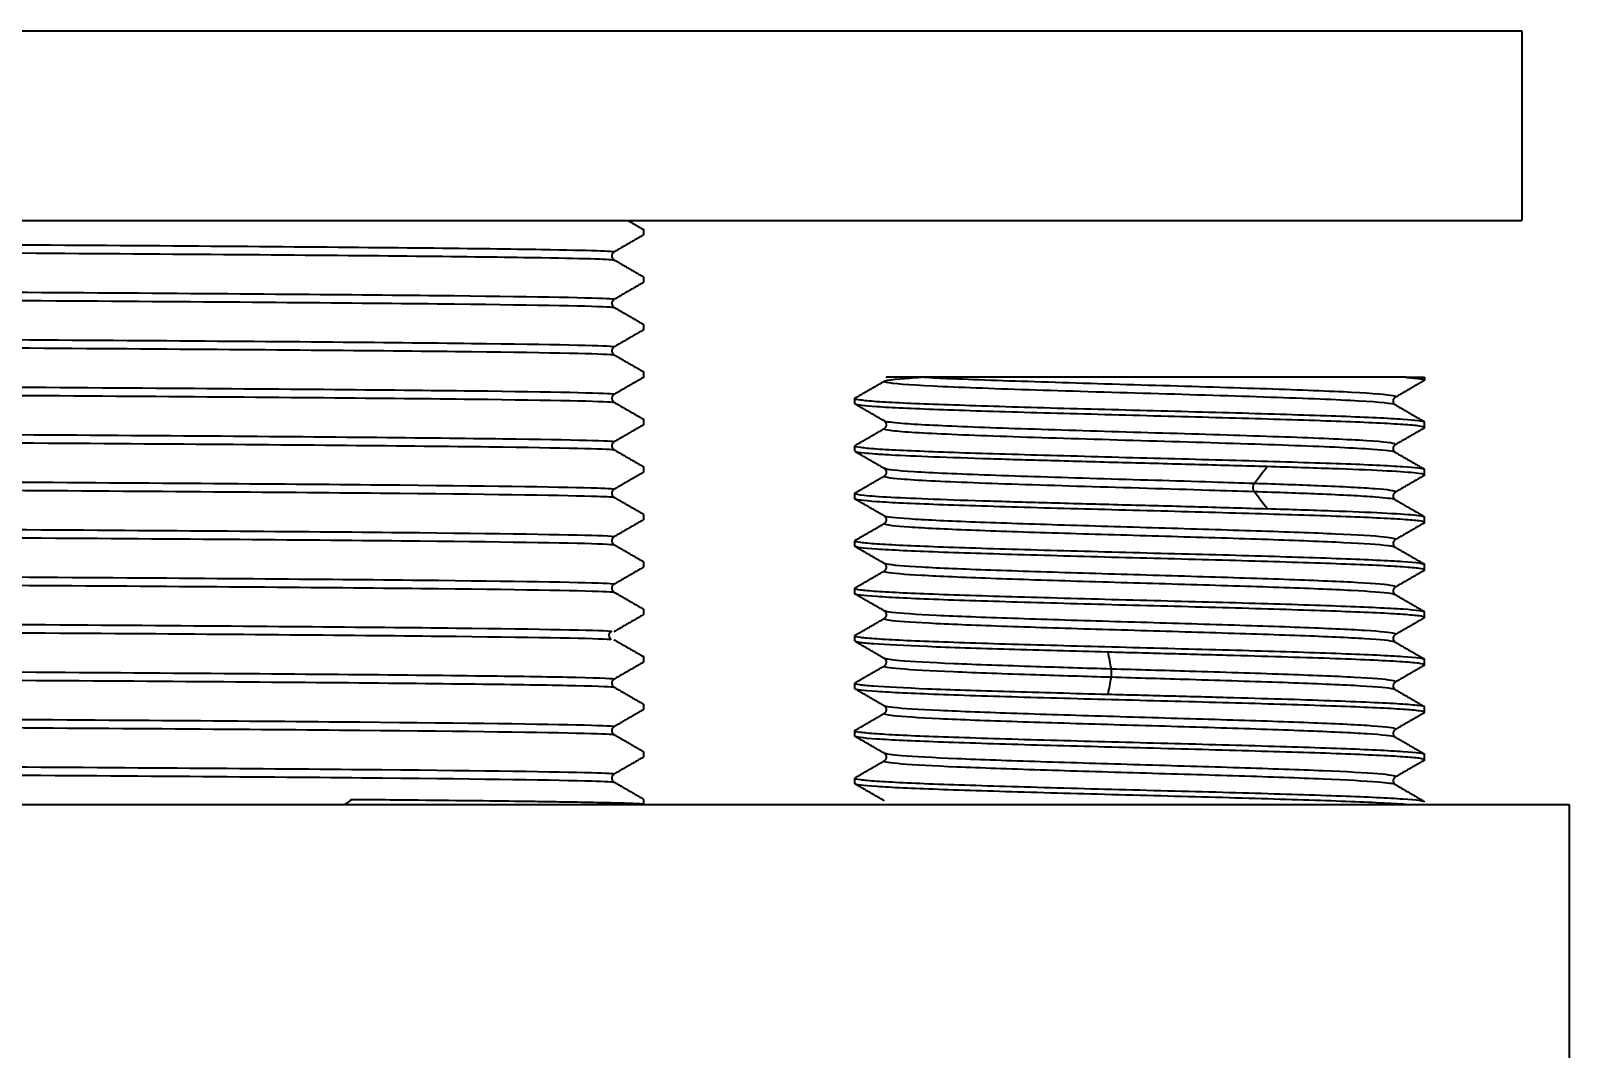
# Model space of a CAD drawing. Extents: x 1481 to 3160, y 4681 to 5260.
# Drawn here: x 1995.94 to 2008.9, y 4898.22 to 4906.8 of the extents above; entities that cross this region are included whole.
import ezdxf

# ---------------------------------------------------------------- set-up
doc = ezdxf.new("R2010")
doc.units = 0
doc.header["$LTSCALE"] = 30
doc.header["$MEASUREMENT"] = 0
doc.layers.get('0').update_dxf_attribs({"linetype": 'CONTINUOUS'})
doc.layers.add('\\M+5B3DF\\M+5B4E7\\M+5CFDF', color=3, linetype='CONTINUOUS', lineweight=9)

# ---------------------------------------------------------------- blocks, each defined once
blk = doc.blocks.new('22')
at = {"lineweight": 35}
for p, q in [((-160.703, 179.359), (-110.703, 179.359)), ((-110.703, 179.359), (-110.703, 177.359)), ((-160.703, 177.359), (-110.703, 177.359))]:
    blk.add_line(p, q, dxfattribs=at)
at = {"color": 0, "lineweight": 35}
for p, q in [((-119.953, 177.266), (-119.953, 177.209)), ((-119.953, 177.208), (-119.953, 177.209)), ((-119.953, 176.766), (-119.953, 176.709)), ((-119.953, 176.708), (-119.953, 176.709)), ((-119.953, 176.266), (-119.953, 176.209)), ((-119.953, 176.208), (-119.953, 176.209)), ((-119.953, 175.766), (-119.953, 175.709)), ((-119.953, 175.708), (-119.953, 175.709)), ((-111.921, 175.709), (-111.726, 175.709)), ((-111.726, 175.709), (-111.726, 175.68)), ((-117.723, 175.491), (-117.726, 175.487)), ((-117.726, 175.43), (-117.726, 175.488)), ((-119.954, 175.208), (-119.953, 175.209)), ((-119.953, 175.267), (-119.953, 175.209)), ((-111.729, 175.176), (-111.726, 175.18)), ((-111.726, 175.18), (-111.726, 175.238)), ((-117.722, 174.991), (-117.726, 174.987)), ((-117.726, 174.93), (-117.726, 174.988)), ((-119.953, 174.767), (-119.953, 174.709)), ((-119.953, 174.709), (-119.953, 174.709)), ((-111.729, 174.676), (-111.726, 174.68)), ((-111.726, 174.68), (-111.726, 174.737)), ((-117.723, 174.491), (-117.726, 174.487)), ((-117.726, 174.43), (-117.726, 174.487)), ((-112.036, 174.419), (-112.04, 174.421)), ((-119.953, 174.266), (-119.953, 174.209)), ((-119.953, 174.209), (-119.953, 174.209)), ((-111.727, 174.177), (-111.726, 174.18)), ((-111.726, 174.18), (-111.726, 174.238)), ((-117.723, 173.991), (-117.726, 173.988)), ((-117.726, 173.93), (-117.726, 173.988)), ((-119.953, 173.766), (-119.953, 173.709)), ((-119.953, 173.709), (-119.953, 173.709)), ((-111.726, 173.68), (-111.726, 173.738)), ((-117.415, 173.669), (-117.412, 173.67)), ((-111.728, 173.677), (-111.726, 173.68)), ((-117.721, 173.492), (-117.726, 173.488)), ((-117.726, 173.43), (-117.726, 173.488)), ((-119.955, 173.208), (-119.953, 173.209)), ((-119.953, 173.266), (-119.953, 173.209)), ((-119.953, 173.209), (-119.953, 173.209)), ((-111.726, 173.18), (-111.726, 173.238)), ((-117.415, 173.169), (-117.413, 173.17)), ((-111.729, 173.176), (-111.726, 173.18)), ((-117.721, 172.992), (-117.726, 172.988)), ((-117.726, 172.93), (-117.726, 172.988)), ((-119.953, 172.766), (-119.953, 172.709)), ((-117.413, 172.747), (-117.415, 172.749)), ((-111.726, 172.68), (-111.726, 172.738)), ((-119.953, 172.709), (-119.953, 172.709)), ((-111.731, 172.675), (-111.726, 172.68)), ((-117.723, 172.491), (-117.726, 172.488)), ((-117.726, 172.43), (-117.726, 172.488)), ((-119.953, 172.266), (-119.953, 172.209)), ((-117.412, 172.247), (-117.415, 172.249)), ((-111.726, 172.18), (-111.726, 172.238)), ((-119.953, 172.209), (-119.953, 172.209)), ((-111.73, 172.176), (-111.726, 172.18)), ((-117.724, 171.99), (-117.726, 171.988)), ((-117.726, 171.93), (-117.726, 171.988)), ((-119.953, 171.766), (-119.953, 171.709)), ((-119.953, 171.709), (-119.953, 171.709)), ((-111.728, 171.677), (-111.726, 171.68)), ((-111.726, 171.68), (-111.726, 171.738)), ((-117.723, 171.491), (-117.726, 171.488)), ((-117.726, 171.43), (-117.726, 171.488)), ((-119.953, 171.266), (-119.953, 171.209)), ((-110.203, 171.209), (-110.203, 168.209))]:
    blk.add_line(p, q, dxfattribs=at)
for points, knots in [([(-151.144, 177.28), (-151.142, 177.279), (-151.056, 177.267), (-149.907, 177.245), (-146.117, 177.213), (-140.728, 177.182), (-134.568, 177.151), (-128.582, 177.119), (-123.689, 177.088), (-120.828, 177.058), (-120.253, 177.039), (-120.261, 177.031)], [0, 0, 0, 0, 0.017766, 0.143446, 0.269125, 0.394805, 0.520485, 0.646165, 0.771844, 0.897524, 1, 1, 1, 1]), ([(-151.144, 177.195), (-151.148, 177.193), (-151.081, 177.18), (-149.907, 177.158), (-146.117, 177.126), (-140.728, 177.095), (-134.568, 177.063), (-128.582, 177.032), (-123.689, 177.001), (-120.866, 176.972), (-120.277, 176.953), (-120.262, 176.945)], [0, 0, 0, 0, 0.023423, 0.148981, 0.27454, 0.400098, 0.525656, 0.651215, 0.776773, 0.902332, 1, 1, 1, 1]), ([(-151.144, 176.781), (-151.13, 176.773), (-150.574, 176.754), (-147.842, 176.726), (-142.996, 176.694), (-137.03, 176.663), (-130.861, 176.631), (-125.435, 176.6), (-121.585, 176.569), (-120.341, 176.546), (-120.258, 176.533), (-120.261, 176.531)], [0, 0, 0, 0, 0.093913, 0.219456, 0.345, 0.470543, 0.596086, 0.721629, 0.847173, 0.972716, 1, 1, 1, 1]), ([(-151.144, 176.695), (-151.158, 176.687), (-150.619, 176.668), (-147.842, 176.639), (-142.996, 176.607), (-137.03, 176.576), (-130.861, 176.544), (-125.435, 176.513), (-121.585, 176.482), (-120.367, 176.459), (-120.265, 176.447), (-120.261, 176.445)], [0, 0, 0, 0, 0.099587, 0.22513, 0.350673, 0.476217, 0.60176, 0.727304, 0.852847, 0.97839, 1, 1, 1, 1]), ([(-151.144, 176.28), (-151.128, 176.272), (-150.5, 176.253), (-147.568, 176.224), (-142.621, 176.192), (-136.612, 176.161), (-130.463, 176.129), (-125.119, 176.098), (-121.399, 176.067), (-120.307, 176.044), (-120.258, 176.032), (-120.261, 176.031)], [0, 0, 0, 0, 0.102244, 0.227788, 0.353331, 0.478874, 0.604418, 0.729961, 0.855504, 0.981048, 1, 1, 1, 1]), ([(-151.144, 176.195), (-151.159, 176.186), (-150.547, 176.166), (-147.568, 176.136), (-142.621, 176.105), (-136.612, 176.074), (-130.463, 176.042), (-125.119, 176.011), (-121.399, 175.98), (-120.33, 175.958), (-120.263, 175.946), (-120.261, 175.945)], [0, 0, 0, 0, 0.107918, 0.233462, 0.359005, 0.484548, 0.610091, 0.735635, 0.861178, 0.986721, 1, 1, 1, 1]), ([(-151.145, 175.695), (-151.153, 175.685), (-150.462, 175.665), (-147.286, 175.634), (-142.241, 175.603), (-136.193, 175.572), (-130.069, 175.54), (-124.81, 175.509), (-121.224, 175.477), (-120.297, 175.456), (-120.262, 175.445), (-120.261, 175.445)], [0, 0, 0, 0, 0.115302, 0.240997, 0.366692, 0.492387, 0.618082, 0.743777, 0.869472, 0.995168, 1, 1, 1, 1]), ([(-151.144, 175.781), (-151.128, 175.771), (-150.425, 175.752), (-147.286, 175.721), (-142.241, 175.69), (-136.193, 175.659), (-130.069, 175.627), (-124.81, 175.596), (-121.224, 175.565), (-120.279, 175.543), (-120.26, 175.532), (-120.261, 175.531)], [0, 0, 0, 0, 0.110896, 0.23653, 0.362164, 0.487799, 0.613433, 0.739067, 0.864701, 0.990335, 1, 1, 1, 1]), ([(-112.037, 175.42), (-112.061, 175.433), (-112.328, 175.459), (-113.295, 175.498), (-114.604, 175.537), (-115.942, 175.576), (-116.991, 175.615), (-117.502, 175.654), (-117.385, 175.686), (-117.117, 175.704), (-117.029, 175.709)], [0, 0, 0, 0, 0.134734, 0.270256, 0.405778, 0.5413, 0.676822, 0.812344, 0.947866, 1, 1, 1, 1]), ([(-117.029, 175.709), (-117.144, 175.709), (-117.237, 175.709), (-117.362, 175.709), (-117.392, 175.709), (-117.392, 175.709), (-117.391, 175.709), (-117.388, 175.709)], [0, 0, 0, 0, 0.454585, 0.454585, 0.90917, 0.90917, 1, 1, 1, 1]), ([(-111.921, 175.709), (-112.027, 175.709), (-112.164, 175.709), (-112.498, 175.709), (-112.691, 175.709), (-113.123, 175.709), (-113.359, 175.709), (-113.855, 175.709), (-114.119, 175.709), (-114.645, 175.709), (-114.915, 175.709), (-115.303, 175.709), (-115.43, 175.709), (-115.678, 175.709), (-115.801, 175.709), (-116.152, 175.709), (-116.364, 175.709), (-116.743, 175.709), (-116.902, 175.709), (-117.029, 175.709)], [0, 0, 0, 0, 0.125, 0.125, 0.25, 0.25, 0.375, 0.375, 0.5, 0.5, 0.625, 0.625, 0.6875, 0.6875, 0.75, 0.75, 0.875, 0.875, 1, 1, 1, 1]), ([(-112.037, 175.498), (-112.028, 175.503), (-112.053, 175.52), (-112.416, 175.55), (-113.342, 175.586), (-114.551, 175.622), (-115.796, 175.659), (-116.611, 175.687), (-116.947, 175.704), (-117.029, 175.709)], [0, 0, 0, 0, 0.071305, 0.243776, 0.416246, 0.588716, 0.761186, 0.933656, 1, 1, 1, 1]), ([(-111.921, 175.709), (-111.918, 175.709), (-111.911, 175.708), (-111.901, 175.708), (-111.891, 175.707), (-111.88, 175.706), (-111.869, 175.705), (-111.857, 175.704), (-111.845, 175.703), (-111.833, 175.701), (-111.821, 175.7), (-111.809, 175.699), (-111.793, 175.697), (-111.774, 175.694), (-111.756, 175.691), (-111.743, 175.689), (-111.73, 175.685), (-111.726, 175.682), (-111.726, 175.68)], [0, 0, 0, 0, 0.024071, 0.050509, 0.079313, 0.110482, 0.144017, 0.179918, 0.218183, 0.258814, 0.301808, 0.347166, 0.394887, 0.500347, 0.601312, 0.697788, 0.789783, 1, 1, 1, 1]), ([(-117.726, 175.487), (-117.726, 175.482), (-117.706, 175.477), (-117.63, 175.467), (-117.572, 175.461), (-117.346, 175.445), (-117.122, 175.435), (-116.707, 175.42), (-116.553, 175.415), (-116.227, 175.404), (-116.054, 175.399), (-115.692, 175.388), (-115.501, 175.383), (-115.118, 175.373), (-114.923, 175.368), (-114.331, 175.352), (-113.942, 175.342), (-113.396, 175.326), (-113.223, 175.321), (-112.898, 175.31), (-112.743, 175.305), (-112.466, 175.295), (-112.342, 175.29), (-112.124, 175.279), (-112.03, 175.274), (-111.823, 175.259), (-111.746, 175.251), (-111.729, 175.242)], [0, 0, 0, 0, 0.063469, 0.063469, 0.126938, 0.126938, 0.253876, 0.253876, 0.317345, 0.317345, 0.380814, 0.380814, 0.444283, 0.444283, 0.507752, 0.507752, 0.634689, 0.634689, 0.698158, 0.698158, 0.761627, 0.761627, 0.825096, 0.825096, 0.888565, 0.888565, 1, 1, 1, 1]), ([(-111.726, 175.18), (-111.726, 175.185), (-111.745, 175.191), (-111.822, 175.201), (-111.88, 175.206), (-112.03, 175.216), (-112.123, 175.222), (-112.343, 175.232), (-112.467, 175.238), (-112.744, 175.248), (-112.898, 175.253), (-113.225, 175.263), (-113.397, 175.269), (-113.759, 175.279), (-113.95, 175.284), (-114.334, 175.295), (-114.528, 175.3), (-114.923, 175.31), (-115.119, 175.316), (-115.502, 175.326), (-115.692, 175.331), (-116.056, 175.342), (-116.228, 175.347), (-116.554, 175.357), (-116.708, 175.362), (-116.985, 175.373), (-117.109, 175.378), (-117.328, 175.388), (-117.421, 175.393), (-117.628, 175.408), (-117.705, 175.417), (-117.722, 175.426)], [0, 0, 0, 0, 0.063454, 0.063454, 0.126908, 0.126908, 0.190361, 0.190361, 0.253815, 0.253815, 0.317269, 0.317269, 0.380723, 0.380723, 0.444176, 0.444176, 0.50763, 0.50763, 0.571084, 0.571084, 0.634538, 0.634538, 0.697992, 0.697992, 0.761445, 0.761445, 0.824899, 0.824899, 0.888353, 0.888353, 1, 1, 1, 1]), ([(-151.145, 175.195), (-151.164, 175.184), (-150.396, 175.164), (-146.995, 175.132), (-141.857, 175.101), (-135.773, 175.07), (-129.679, 175.038), (-124.509, 175.007), (-121.09, 174.976), (-120.279, 174.955), (-120.261, 174.945)], [0, 0, 0, 0, 0.125017, 0.250515, 0.376013, 0.501511, 0.627009, 0.752507, 0.878005, 1, 1, 1, 1]), ([(-151.145, 175.281), (-151.128, 175.271), (-150.345, 175.25), (-146.995, 175.219), (-141.857, 175.188), (-135.773, 175.157), (-129.679, 175.125), (-124.509, 175.094), (-121.058, 175.062), (-120.251, 175.041), (-120.261, 175.031), (-120.261, 175.031)], [0, 0, 0, 0, 0.119431, 0.24502, 0.370609, 0.496198, 0.621787, 0.747376, 0.872965, 0.998554, 1, 1, 1, 1]), ([(-112.037, 174.919), (-112.053, 174.929), (-112.239, 174.952), (-113.027, 174.989), (-114.282, 175.028), (-115.643, 175.067), (-116.786, 175.106), (-117.357, 175.14), (-117.428, 175.161), (-117.414, 175.17)], [0, 0, 0, 0, 0.120877, 0.277232, 0.433587, 0.589943, 0.746298, 0.902653, 1, 1, 1, 1]), ([(-112.037, 174.998), (-112.034, 175), (-112.026, 175.014), (-112.255, 175.041), (-113.078, 175.077), (-114.239, 175.113), (-115.5, 175.15), (-116.602, 175.186), (-117.249, 175.219), (-117.398, 175.239), (-117.414, 175.248)], [0, 0, 0, 0, 0.025158, 0.1705, 0.315842, 0.461185, 0.606527, 0.751869, 0.897212, 1, 1, 1, 1]), ([(-117.726, 174.987), (-117.726, 174.982), (-117.706, 174.977), (-117.63, 174.967), (-117.572, 174.961), (-117.346, 174.945), (-117.122, 174.936), (-116.707, 174.92), (-116.553, 174.914), (-116.227, 174.904), (-116.054, 174.899), (-115.692, 174.889), (-115.501, 174.884), (-115.118, 174.873), (-114.923, 174.867), (-114.331, 174.852), (-113.942, 174.842), (-113.396, 174.826), (-113.223, 174.821), (-112.898, 174.81), (-112.743, 174.805), (-112.466, 174.795), (-112.342, 174.79), (-112.124, 174.779), (-112.03, 174.774), (-111.821, 174.759), (-111.744, 174.75), (-111.728, 174.741)], [0, 0, 0, 0, 0.063356, 0.063356, 0.126713, 0.126713, 0.253425, 0.253425, 0.316782, 0.316782, 0.380138, 0.380138, 0.443494, 0.443494, 0.506851, 0.506851, 0.633563, 0.633563, 0.69692, 0.69692, 0.760276, 0.760276, 0.823632, 0.823632, 0.886989, 0.886989, 1, 1, 1, 1]), ([(-113.384, 174.768), (-113.613, 174.775), (-113.853, 174.781), (-114.352, 174.795), (-114.607, 174.802), (-115.116, 174.815), (-115.37, 174.822), (-115.853, 174.836), (-116.089, 174.842), (-116.519, 174.856), (-116.718, 174.863), (-117.071, 174.876), (-117.221, 174.883), (-117.407, 174.893), (-117.462, 174.896), (-117.557, 174.903), (-117.597, 174.907), (-117.68, 174.915), (-117.712, 174.921), (-117.722, 174.926)], [0, 0, 0, 0, 0.128049, 0.128049, 0.256098, 0.256098, 0.384147, 0.384147, 0.512196, 0.512196, 0.640245, 0.640245, 0.768294, 0.768294, 0.832319, 0.832319, 0.896343, 0.896343, 1, 1, 1, 1]), ([(-151.144, 174.695), (-151.152, 174.688), (-150.796, 174.672), (-148.581, 174.645), (-144.045, 174.613), (-138.227, 174.582), (-132.022, 174.551), (-126.382, 174.519), (-122.173, 174.488), (-120.491, 174.463), (-120.268, 174.449), (-120.262, 174.445)], [0, 0, 0, 0, 0.074757, 0.200361, 0.325965, 0.451569, 0.577172, 0.702776, 0.82838, 0.953984, 1, 1, 1, 1]), ([(-151.144, 174.78), (-151.133, 174.775), (-150.761, 174.758), (-148.581, 174.732), (-144.045, 174.7), (-138.227, 174.669), (-132.022, 174.638), (-126.382, 174.606), (-122.173, 174.575), (-120.459, 174.55), (-120.254, 174.535), (-120.262, 174.53)], [0, 0, 0, 0, 0.069642, 0.19517, 0.320698, 0.446227, 0.571755, 0.697283, 0.822811, 0.948339, 1, 1, 1, 1]), ([(-113.521, 174.503), (-113.673, 174.508), (-114.246, 174.527), (-115.331, 174.558), (-116.553, 174.597), (-117.3, 174.634), (-117.432, 174.658), (-117.415, 174.669)], [0, 0, 0, 0, 0.090925, 0.327287, 0.56365, 0.800012, 1, 1, 1, 1]), ([(-113.521, 174.59), (-113.662, 174.595), (-114.192, 174.612), (-115.194, 174.641), (-116.358, 174.677), (-117.174, 174.713), (-117.393, 174.736), (-117.414, 174.748)], [0, 0, 0, 0, 0.088724, 0.319373, 0.550022, 0.780671, 1, 1, 1, 1]), ([(-111.726, 174.68), (-111.726, 174.687), (-111.764, 174.695), (-111.916, 174.709), (-112.027, 174.717), (-112.32, 174.732), (-112.496, 174.739), (-112.903, 174.753), (-113.134, 174.761), (-113.384, 174.768)], [0, 0, 0, 0, 0.25, 0.25, 0.5, 0.5, 0.75, 0.75, 1, 1, 1, 1]), ([(-113.521, 174.504), (-113.528, 174.512), (-113.537, 174.547), (-113.528, 174.582), (-113.521, 174.59)], [0, 0, 0, 0, 0.499996, 1, 1, 1, 1]), ([(-112.037, 174.498), (-112.035, 174.5), (-112.025, 174.512), (-112.18, 174.534), (-112.752, 174.563), (-113.275, 174.582), (-113.521, 174.59)], [0, 0, 0, 0, 0.044784, 0.389727, 0.734669, 1, 1, 1, 1]), ([(-112.04, 174.421), (-112.062, 174.43), (-112.216, 174.449), (-112.752, 174.477), (-113.275, 174.495), (-113.521, 174.504)], [0, 0, 0, 0, 0.318529, 0.703714, 1, 1, 1, 1]), ([(-117.726, 174.487), (-117.726, 174.481), (-117.693, 174.474), (-117.565, 174.46), (-117.469, 174.453), (-117.221, 174.44), (-117.068, 174.434), (-116.718, 174.42), (-116.517, 174.413), (-116.086, 174.4), (-115.854, 174.393), (-115.365, 174.38), (-115.116, 174.373), (-114.735, 174.362), (-114.606, 174.359), (-114.353, 174.353), (-114.228, 174.349), (-113.857, 174.339), (-113.613, 174.332), (-113.384, 174.325)], [0, 0, 0, 0, 0.125, 0.125, 0.25, 0.25, 0.375, 0.375, 0.5, 0.5, 0.625, 0.625, 0.75, 0.75, 0.8125, 0.8125, 0.875, 0.875, 1, 1, 1, 1]), ([(-111.726, 174.18), (-111.726, 174.185), (-111.745, 174.191), (-111.822, 174.201), (-111.88, 174.206), (-112.03, 174.217), (-112.123, 174.222), (-112.343, 174.232), (-112.467, 174.237), (-112.744, 174.248), (-112.898, 174.253), (-113.225, 174.263), (-113.397, 174.268), (-113.76, 174.279), (-113.95, 174.284), (-114.334, 174.295), (-114.528, 174.3), (-114.924, 174.31), (-115.119, 174.316), (-115.502, 174.326), (-115.692, 174.331), (-116.056, 174.342), (-116.228, 174.347), (-116.554, 174.357), (-116.708, 174.362), (-116.985, 174.373), (-117.109, 174.378), (-117.328, 174.388), (-117.421, 174.393), (-117.646, 174.409), (-117.726, 174.419), (-117.726, 174.43)], [0, 0, 0, 0, 0.0625, 0.0625, 0.125, 0.125, 0.1875, 0.1875, 0.25, 0.25, 0.3125, 0.3125, 0.375, 0.375, 0.4375, 0.4375, 0.5, 0.5, 0.5625, 0.5625, 0.625, 0.625, 0.6875, 0.6875, 0.75, 0.75, 0.8125, 0.8125, 0.875, 0.875, 1, 1, 1, 1]), ([(-151.144, 174.195), (-151.155, 174.188), (-150.741, 174.17), (-148.333, 174.143), (-143.685, 174.111), (-137.812, 174.08), (-131.615, 174.048), (-126.046, 174.017), (-121.959, 173.986), (-120.444, 173.962), (-120.267, 173.948), (-120.262, 173.945)], [0, 0, 0, 0, 0.083755, 0.209268, 0.334782, 0.460295, 0.585808, 0.711321, 0.836834, 0.962347, 1, 1, 1, 1]), ([(-151.144, 174.28), (-151.132, 174.274), (-150.7, 174.257), (-148.333, 174.23), (-143.685, 174.198), (-137.812, 174.167), (-131.615, 174.135), (-126.046, 174.104), (-121.959, 174.073), (-120.415, 174.048), (-120.255, 174.034), (-120.262, 174.031)], [0, 0, 0, 0, 0.078092, 0.203621, 0.329149, 0.454677, 0.580205, 0.705733, 0.831261, 0.956789, 1, 1, 1, 1]), ([(-112.038, 173.92), (-112.051, 173.926), (-112.153, 173.943), (-112.608, 173.971), (-113.465, 174.003), (-114.52, 174.035), (-115.607, 174.066), (-116.556, 174.098), (-117.217, 174.13), (-117.418, 174.154), (-117.419, 174.167), (-117.415, 174.169)], [0, 0, 0, 0, 0.077329, 0.20478, 0.332231, 0.459683, 0.587134, 0.714585, 0.842036, 0.969487, 1, 1, 1, 1]), ([(-112.036, 173.999), (-112.024, 174.008), (-112.11, 174.028), (-112.608, 174.058), (-113.465, 174.089), (-114.52, 174.121), (-115.607, 174.153), (-116.556, 174.185), (-117.217, 174.217), (-117.398, 174.238), (-117.415, 174.249), (-117.415, 174.249)], [0, 0, 0, 0, 0.10796, 0.235115, 0.362271, 0.489426, 0.616581, 0.743736, 0.870891, 0.998046, 1, 1, 1, 1]), ([(-113.384, 174.326), (-113.134, 174.318), (-112.907, 174.311), (-112.496, 174.296), (-112.32, 174.289), (-112.027, 174.274), (-111.916, 174.267), (-111.765, 174.252), (-111.726, 174.245), (-111.726, 174.238)], [0, 0, 0, 0, 0.25, 0.25, 0.5, 0.5, 0.75, 0.75, 1, 1, 1, 1]), ([(-117.726, 173.988), (-117.726, 173.982), (-117.706, 173.977), (-117.629, 173.967), (-117.571, 173.961), (-117.421, 173.951), (-117.328, 173.946), (-117.108, 173.935), (-116.984, 173.93), (-116.707, 173.92), (-116.553, 173.915), (-116.227, 173.904), (-116.054, 173.899), (-115.692, 173.889), (-115.501, 173.883), (-115.118, 173.873), (-114.923, 173.868), (-114.528, 173.857), (-114.332, 173.852), (-113.949, 173.842), (-113.759, 173.837), (-113.396, 173.826), (-113.223, 173.821), (-112.898, 173.811), (-112.743, 173.805), (-112.466, 173.795), (-112.342, 173.79), (-112.123, 173.779), (-112.03, 173.774), (-111.805, 173.759), (-111.726, 173.748), (-111.726, 173.738)], [0, 0, 0, 0, 0.0625, 0.0625, 0.125, 0.125, 0.1875, 0.1875, 0.25, 0.25, 0.3125, 0.3125, 0.375, 0.375, 0.4375, 0.4375, 0.5, 0.5, 0.5625, 0.5625, 0.625, 0.625, 0.6875, 0.6875, 0.75, 0.75, 0.8125, 0.8125, 0.875, 0.875, 1, 1, 1, 1]), ([(-111.726, 173.68), (-111.726, 173.685), (-111.745, 173.69), (-111.822, 173.701), (-111.88, 173.706), (-112.03, 173.717), (-112.123, 173.722), (-112.343, 173.732), (-112.467, 173.737), (-112.744, 173.748), (-112.898, 173.753), (-113.225, 173.763), (-113.397, 173.769), (-113.76, 173.779), (-113.95, 173.784), (-114.334, 173.795), (-114.528, 173.8), (-114.924, 173.81), (-115.119, 173.815), (-115.502, 173.826), (-115.692, 173.831), (-116.056, 173.842), (-116.228, 173.847), (-116.554, 173.857), (-116.708, 173.862), (-116.985, 173.873), (-117.109, 173.878), (-117.328, 173.888), (-117.421, 173.894), (-117.646, 173.909), (-117.726, 173.919), (-117.726, 173.93)], [0, 0, 0, 0, 0.0625, 0.0625, 0.125, 0.125, 0.1875, 0.1875, 0.25, 0.25, 0.3125, 0.3125, 0.375, 0.375, 0.4375, 0.4375, 0.5, 0.5, 0.5625, 0.5625, 0.625, 0.625, 0.6875, 0.6875, 0.75, 0.75, 0.8125, 0.8125, 0.875, 0.875, 1, 1, 1, 1]), ([(-151.144, 173.695), (-151.153, 173.687), (-150.671, 173.669), (-148.075, 173.64), (-143.32, 173.609), (-137.396, 173.578), (-131.212, 173.546), (-125.717, 173.515), (-121.755, 173.484), (-120.402, 173.46), (-120.266, 173.447), (-120.262, 173.445)], [0, 0, 0, 0, 0.091458, 0.217108, 0.342757, 0.468406, 0.594056, 0.719705, 0.845355, 0.971004, 1, 1, 1, 1]), ([(-151.144, 173.781), (-151.131, 173.773), (-150.636, 173.756), (-148.075, 173.727), (-143.32, 173.696), (-137.396, 173.665), (-131.212, 173.633), (-125.717, 173.602), (-121.755, 173.571), (-120.379, 173.547), (-120.258, 173.534), (-120.261, 173.531)], [0, 0, 0, 0, 0.086758, 0.212422, 0.338087, 0.463751, 0.589416, 0.715081, 0.840745, 0.96641, 1, 1, 1, 1]), ([(-112.036, 173.499), (-112.027, 173.505), (-112.071, 173.522), (-112.439, 173.55), (-113.222, 173.581), (-114.241, 173.613), (-115.337, 173.645), (-116.336, 173.677), (-117.083, 173.708), (-117.368, 173.733), (-117.412, 173.746), (-117.415, 173.749)], [0, 0, 0, 0, 0.076708, 0.203537, 0.330367, 0.457196, 0.584025, 0.710855, 0.837684, 0.964514, 1, 1, 1, 1]), ([(-112.039, 173.42), (-112.046, 173.424), (-112.108, 173.438), (-112.439, 173.463), (-113.222, 173.495), (-114.241, 173.526), (-115.337, 173.558), (-116.336, 173.59), (-117.083, 173.622), (-117.395, 173.648), (-117.423, 173.664), (-117.415, 173.669)], [0, 0, 0, 0, 0.043473, 0.17119, 0.298907, 0.426625, 0.554342, 0.682059, 0.809777, 0.937494, 1, 1, 1, 1]), ([(-117.726, 173.488), (-117.726, 173.482), (-117.706, 173.477), (-117.629, 173.467), (-117.571, 173.461), (-117.421, 173.451), (-117.328, 173.446), (-117.108, 173.435), (-116.984, 173.43), (-116.707, 173.42), (-116.553, 173.415), (-116.227, 173.404), (-116.054, 173.399), (-115.692, 173.389), (-115.501, 173.383), (-115.118, 173.373), (-114.923, 173.368), (-114.528, 173.357), (-114.332, 173.352), (-113.949, 173.342), (-113.759, 173.337), (-113.396, 173.326), (-113.223, 173.321), (-112.898, 173.311), (-112.743, 173.305), (-112.466, 173.295), (-112.342, 173.29), (-112.123, 173.279), (-112.03, 173.274), (-111.805, 173.259), (-111.726, 173.248), (-111.726, 173.238)], [0, 0, 0, 0, 0.0625, 0.0625, 0.125, 0.125, 0.1875, 0.1875, 0.25, 0.25, 0.3125, 0.3125, 0.375, 0.375, 0.4375, 0.4375, 0.5, 0.5, 0.5625, 0.5625, 0.625, 0.625, 0.6875, 0.6875, 0.75, 0.75, 0.8125, 0.8125, 0.875, 0.875, 1, 1, 1, 1]), ([(-111.726, 173.18), (-111.726, 173.185), (-111.745, 173.19), (-111.822, 173.201), (-111.88, 173.206), (-112.03, 173.216), (-112.123, 173.222), (-112.343, 173.232), (-112.467, 173.237), (-112.744, 173.248), (-112.898, 173.253), (-113.225, 173.263), (-113.397, 173.269), (-113.76, 173.279), (-113.95, 173.284), (-114.334, 173.295), (-114.528, 173.3), (-114.924, 173.31), (-115.119, 173.315), (-115.502, 173.326), (-115.692, 173.331), (-116.056, 173.341), (-116.228, 173.347), (-116.554, 173.357), (-116.708, 173.362), (-116.985, 173.373), (-117.109, 173.378), (-117.328, 173.388), (-117.421, 173.394), (-117.646, 173.409), (-117.726, 173.42), (-117.726, 173.43)], [0, 0, 0, 0, 0.0625, 0.0625, 0.125, 0.125, 0.1875, 0.1875, 0.25, 0.25, 0.3125, 0.3125, 0.375, 0.375, 0.4375, 0.4375, 0.5, 0.5, 0.5625, 0.5625, 0.625, 0.625, 0.6875, 0.6875, 0.75, 0.75, 0.8125, 0.8125, 0.875, 0.875, 1, 1, 1, 1]), ([(-151.144, 173.281), (-151.13, 173.273), (-150.566, 173.254), (-147.808, 173.225), (-142.949, 173.194), (-136.978, 173.163), (-130.811, 173.131), (-125.395, 173.1), (-121.561, 173.068), (-120.432, 173.047), (-120.292, 173.036), (-120.287, 173.036)], [0, 0, 0, 0, 0.097202, 0.225486, 0.353771, 0.482055, 0.610339, 0.738624, 0.866908, 0.995192, 1, 1, 1, 1]), ([(-112.038, 172.998), (-112.03, 173.002), (-112.04, 173.016), (-112.293, 173.042), (-112.994, 173.073), (-113.967, 173.105), (-115.059, 173.137), (-116.1, 173.169), (-116.924, 173.2), (-117.324, 173.227), (-117.405, 173.243), (-117.414, 173.248)], [0, 0, 0, 0, 0.047686, 0.174531, 0.301376, 0.428221, 0.555066, 0.681911, 0.808756, 0.935601, 1, 1, 1, 1]), ([(-151.144, 173.195), (-151.159, 173.187), (-150.612, 173.168), (-147.808, 173.138), (-142.949, 173.107), (-136.978, 173.076), (-130.811, 173.044), (-125.395, 173.013), (-121.561, 172.981), (-120.44, 172.96), (-120.296, 172.95), (-120.293, 172.949)], [0, 0, 0, 0, 0.102608, 0.230403, 0.358199, 0.485994, 0.61379, 0.741586, 0.869381, 0.997177, 1, 1, 1, 1]), ([(-120.286, 173.036), (-120.295, 173.031), (-120.308, 173.019), (-120.318, 172.993), (-120.313, 172.966), (-120.302, 172.954), (-120.295, 172.949)], [0, 0, 0, 0, 0.250301, 0.499983, 0.749674, 1, 1, 1, 1]), ([(-112.038, 172.92), (-112.04, 172.921), (-112.069, 172.933), (-112.293, 172.955), (-112.994, 172.987), (-113.967, 173.018), (-115.059, 173.05), (-116.1, 173.082), (-116.924, 173.114), (-117.362, 173.143), (-117.427, 173.161), (-117.415, 173.169)], [0, 0, 0, 0, 0.012862, 0.140282, 0.267702, 0.395121, 0.522541, 0.649961, 0.777381, 0.904801, 1, 1, 1, 1]), ([(-117.726, 172.988), (-117.726, 172.982), (-117.706, 172.977), (-117.629, 172.967), (-117.571, 172.962), (-117.421, 172.951), (-117.328, 172.946), (-117.108, 172.935), (-116.984, 172.93), (-116.707, 172.92), (-116.553, 172.915), (-116.227, 172.904), (-116.054, 172.899), (-115.692, 172.889), (-115.501, 172.883), (-115.118, 172.873), (-114.923, 172.868), (-114.528, 172.857), (-114.332, 172.852), (-113.949, 172.842), (-113.759, 172.837), (-113.396, 172.826), (-113.223, 172.821), (-112.898, 172.811), (-112.743, 172.805), (-112.466, 172.795), (-112.342, 172.79), (-112.123, 172.779), (-112.03, 172.774), (-111.805, 172.758), (-111.726, 172.748), (-111.726, 172.738)], [0, 0, 0, 0, 0.0625, 0.0625, 0.125, 0.125, 0.1875, 0.1875, 0.25, 0.25, 0.3125, 0.3125, 0.375, 0.375, 0.4375, 0.4375, 0.5, 0.5, 0.5625, 0.5625, 0.625, 0.625, 0.6875, 0.6875, 0.75, 0.75, 0.8125, 0.8125, 0.875, 0.875, 1, 1, 1, 1]), ([(-115.059, 172.814), (-115.242, 172.819), (-115.42, 172.824), (-115.769, 172.833), (-115.94, 172.838), (-116.426, 172.853), (-116.721, 172.862), (-117.204, 172.882), (-117.398, 172.891), (-117.592, 172.906), (-117.642, 172.911), (-117.699, 172.919), (-117.714, 172.922), (-117.721, 172.926)], [0, 0, 0, 0, 0.129925, 0.129925, 0.25985, 0.25985, 0.5197, 0.5197, 0.77955, 0.77955, 0.909475, 0.909475, 1, 1, 1, 1]), ([(-151.144, 172.78), (-151.137, 172.777), (-150.917, 172.762), (-149.246, 172.738), (-145.045, 172.706), (-139.41, 172.675), (-133.205, 172.644), (-127.384, 172.612), (-122.84, 172.581), (-120.608, 172.554), (-120.251, 172.537), (-120.262, 172.53)], [0, 0, 0, 0, 0.045375, 0.170888, 0.296401, 0.421914, 0.547427, 0.672941, 0.798454, 0.923967, 1, 1, 1, 1]), ([(-115.025, 172.636), (-115.298, 172.644), (-115.917, 172.663), (-116.742, 172.692), (-117.268, 172.721), (-117.396, 172.74), (-117.413, 172.747)], [0, 0, 0, 0, 0.219472, 0.504795, 0.790117, 1, 1, 1, 1]), ([(-111.726, 172.68), (-111.726, 172.686), (-111.748, 172.691), (-111.836, 172.702), (-111.902, 172.708), (-112.073, 172.719), (-112.181, 172.725), (-112.429, 172.736), (-112.569, 172.741), (-112.882, 172.753), (-113.055, 172.758), (-113.418, 172.769), (-113.611, 172.775), (-114.014, 172.786), (-114.219, 172.791), (-114.635, 172.803), (-114.848, 172.808), (-115.059, 172.814)], [0, 0, 0, 0, 0.125, 0.125, 0.25, 0.25, 0.375, 0.375, 0.5, 0.5, 0.625, 0.625, 0.75, 0.75, 0.875, 0.875, 1, 1, 1, 1]), ([(-151.144, 172.695), (-151.151, 172.691), (-150.948, 172.676), (-149.246, 172.651), (-145.045, 172.619), (-139.41, 172.588), (-133.205, 172.557), (-127.384, 172.525), (-122.84, 172.494), (-120.647, 172.467), (-120.272, 172.451), (-120.262, 172.445)], [0, 0, 0, 0, 0.050932, 0.176461, 0.301989, 0.427517, 0.553045, 0.678573, 0.804101, 0.92963, 1, 1, 1, 1]), ([(-115.025, 172.549), (-115.298, 172.557), (-115.917, 172.576), (-116.742, 172.606), (-117.318, 172.637), (-117.432, 172.659), (-117.415, 172.669), (-117.414, 172.669)], [0, 0, 0, 0, 0.203504, 0.468068, 0.732632, 0.997197, 1, 1, 1, 1]), ([(-112.039, 172.497), (-112.026, 172.504), (-112.058, 172.521), (-112.409, 172.548), (-113.177, 172.58), (-114.11, 172.609), (-114.751, 172.628), (-115.025, 172.636)], [0, 0, 0, 0, 0.13771, 0.366482, 0.595255, 0.824027, 1, 1, 1, 1]), ([(-115.025, 172.549), (-115.023, 172.558), (-115.021, 172.593), (-115.023, 172.627), (-115.025, 172.636)], [0, 0, 0, 0, 0.499996, 1, 1, 1, 1]), ([(-112.036, 172.419), (-112.041, 172.422), (-112.094, 172.437), (-112.409, 172.461), (-113.177, 172.493), (-114.11, 172.522), (-114.751, 172.541), (-115.025, 172.549)], [0, 0, 0, 0, 0.082188, 0.325691, 0.569194, 0.812696, 1, 1, 1, 1]), ([(-117.726, 172.488), (-117.726, 172.483), (-117.709, 172.478), (-117.643, 172.468), (-117.593, 172.463), (-117.397, 172.449), (-117.203, 172.439), (-116.72, 172.42), (-116.425, 172.41), (-115.941, 172.396), (-115.771, 172.391), (-115.421, 172.381), (-115.242, 172.376), (-115.059, 172.371)], [0, 0, 0, 0, 0.125, 0.125, 0.25, 0.25, 0.5, 0.5, 0.75, 0.75, 0.875, 0.875, 1, 1, 1, 1]), ([(-111.726, 172.18), (-111.726, 172.185), (-111.745, 172.19), (-111.822, 172.201), (-111.88, 172.206), (-112.03, 172.216), (-112.123, 172.222), (-112.343, 172.232), (-112.467, 172.237), (-112.744, 172.248), (-112.898, 172.253), (-113.225, 172.263), (-113.397, 172.269), (-113.76, 172.279), (-113.95, 172.284), (-114.334, 172.295), (-114.528, 172.3), (-114.924, 172.31), (-115.119, 172.315), (-115.502, 172.326), (-115.692, 172.331), (-116.056, 172.341), (-116.228, 172.347), (-116.554, 172.357), (-116.708, 172.362), (-116.985, 172.373), (-117.109, 172.378), (-117.328, 172.388), (-117.421, 172.394), (-117.646, 172.409), (-117.726, 172.42), (-117.726, 172.43)], [0, 0, 0, 0, 0.0625, 0.0625, 0.125, 0.125, 0.1875, 0.1875, 0.25, 0.25, 0.3125, 0.3125, 0.375, 0.375, 0.4375, 0.4375, 0.5, 0.5, 0.5625, 0.5625, 0.625, 0.625, 0.6875, 0.6875, 0.75, 0.75, 0.8125, 0.8125, 0.875, 0.875, 1, 1, 1, 1]), ([(-151.144, 172.28), (-151.136, 172.276), (-150.866, 172.261), (-149.024, 172.236), (-144.703, 172.204), (-139, 172.173), (-132.792, 172.142), (-127.03, 172.11), (-122.599, 172.079), (-120.56, 172.052), (-120.255, 172.036), (-120.262, 172.031)], [0, 0, 0, 0, 0.053769, 0.179434, 0.305098, 0.430763, 0.556428, 0.682093, 0.807757, 0.933422, 1, 1, 1, 1]), ([(-112.038, 171.998), (-112.031, 172.001), (-112.036, 172.015), (-112.268, 172.04), (-112.952, 172.072), (-113.916, 172.103), (-115.006, 172.135), (-116.053, 172.167), (-116.891, 172.199), (-117.31, 172.225), (-117.401, 172.242), (-117.412, 172.247)], [0, 0, 0, 0, 0.042336, 0.169585, 0.296833, 0.424081, 0.55133, 0.678578, 0.805827, 0.933075, 1, 1, 1, 1]), ([(-115.059, 172.371), (-114.848, 172.366), (-114.638, 172.36), (-114.22, 172.349), (-114.011, 172.344), (-113.611, 172.332), (-113.416, 172.327), (-113.052, 172.316), (-112.882, 172.31), (-112.569, 172.299), (-112.426, 172.293), (-112.179, 172.282), (-112.073, 172.277), (-111.901, 172.265), (-111.836, 172.26), (-111.756, 172.25), (-111.735, 172.245), (-111.728, 172.241)], [0, 0, 0, 0, 0.127893, 0.127893, 0.255787, 0.255787, 0.38368, 0.38368, 0.511574, 0.511574, 0.639467, 0.639467, 0.767361, 0.767361, 0.895254, 0.895254, 1, 1, 1, 1]), ([(-151.144, 172.195), (-151.149, 172.19), (-150.894, 172.174), (-149.024, 172.149), (-144.703, 172.117), (-139, 172.086), (-132.792, 172.054), (-127.03, 172.023), (-122.599, 171.992), (-120.591, 171.966), (-120.271, 171.95), (-120.262, 171.945)], [0, 0, 0, 0, 0.058488, 0.184168, 0.309848, 0.435528, 0.561208, 0.686888, 0.812568, 0.938248, 1, 1, 1, 1]), ([(-112.036, 171.919), (-112.037, 171.92), (-112.06, 171.931), (-112.268, 171.953), (-112.952, 171.985), (-113.916, 172.017), (-115.006, 172.049), (-116.053, 172.08), (-116.891, 172.112), (-117.352, 172.141), (-117.426, 172.16), (-117.416, 172.169)], [0, 0, 0, 0, 0.011608, 0.138686, 0.265763, 0.392841, 0.519918, 0.646996, 0.774073, 0.90115, 1, 1, 1, 1]), ([(-117.726, 171.988), (-117.726, 171.982), (-117.706, 171.977), (-117.629, 171.967), (-117.571, 171.962), (-117.421, 171.951), (-117.328, 171.946), (-117.108, 171.935), (-116.984, 171.93), (-116.707, 171.92), (-116.553, 171.915), (-116.227, 171.904), (-116.054, 171.899), (-115.692, 171.889), (-115.501, 171.883), (-115.118, 171.873), (-114.923, 171.868), (-114.528, 171.857), (-114.332, 171.852), (-113.949, 171.842), (-113.759, 171.837), (-113.396, 171.826), (-113.223, 171.821), (-112.898, 171.811), (-112.743, 171.805), (-112.466, 171.795), (-112.342, 171.79), (-112.123, 171.779), (-112.03, 171.774), (-111.805, 171.758), (-111.726, 171.748), (-111.726, 171.738)], [0, 0, 0, 0, 0.0625, 0.0625, 0.125, 0.125, 0.1875, 0.1875, 0.25, 0.25, 0.3125, 0.3125, 0.375, 0.375, 0.4375, 0.4375, 0.5, 0.5, 0.5625, 0.5625, 0.625, 0.625, 0.6875, 0.6875, 0.75, 0.75, 0.8125, 0.8125, 0.875, 0.875, 1, 1, 1, 1]), ([(-111.726, 171.68), (-111.726, 171.685), (-111.745, 171.691), (-111.822, 171.701), (-111.88, 171.706), (-112.03, 171.716), (-112.123, 171.722), (-112.343, 171.732), (-112.467, 171.737), (-112.744, 171.748), (-112.898, 171.753), (-113.225, 171.763), (-113.397, 171.768), (-113.76, 171.779), (-113.95, 171.784), (-114.334, 171.795), (-114.528, 171.8), (-114.924, 171.81), (-115.119, 171.816), (-115.502, 171.826), (-115.692, 171.831), (-116.056, 171.841), (-116.228, 171.847), (-116.554, 171.857), (-116.708, 171.862), (-116.985, 171.873), (-117.109, 171.878), (-117.328, 171.888), (-117.421, 171.893), (-117.646, 171.909), (-117.726, 171.92), (-117.726, 171.93)], [0, 0, 0, 0, 0.0625, 0.0625, 0.125, 0.125, 0.1875, 0.1875, 0.25, 0.25, 0.3125, 0.3125, 0.375, 0.375, 0.4375, 0.4375, 0.5, 0.5, 0.5625, 0.5625, 0.625, 0.625, 0.6875, 0.6875, 0.75, 0.75, 0.8125, 0.8125, 0.875, 0.875, 1, 1, 1, 1]), ([(-151.144, 171.78), (-151.135, 171.775), (-150.812, 171.76), (-148.792, 171.734), (-144.355, 171.702), (-138.589, 171.671), (-132.38, 171.639), (-126.682, 171.608), (-122.368, 171.577), (-120.507, 171.551), (-120.256, 171.536), (-120.262, 171.531)], [0, 0, 0, 0, 0.062335, 0.18797, 0.313604, 0.439238, 0.564872, 0.690507, 0.816141, 0.941775, 1, 1, 1, 1]), ([(-112.036, 171.499), (-112.035, 171.499), (-112.023, 171.51), (-112.152, 171.532), (-112.746, 171.564), (-113.651, 171.595), (-114.725, 171.627), (-115.799, 171.659), (-116.705, 171.691), (-117.264, 171.721), (-117.401, 171.74), (-117.415, 171.748)], [0, 0, 0, 0, 0.005015, 0.132248, 0.259481, 0.386714, 0.513947, 0.641179, 0.768412, 0.895645, 1, 1, 1, 1]), ([(-151.144, 171.695), (-151.154, 171.689), (-150.85, 171.673), (-148.792, 171.646), (-144.355, 171.615), (-138.589, 171.584), (-132.38, 171.552), (-126.682, 171.521), (-122.368, 171.49), (-120.536, 171.464), (-120.27, 171.449), (-120.262, 171.445)], [0, 0, 0, 0, 0.068077, 0.193605, 0.319133, 0.444662, 0.57019, 0.695718, 0.821246, 0.946775, 1, 1, 1, 1]), ([(-112.037, 171.42), (-112.052, 171.428), (-112.19, 171.447), (-112.746, 171.477), (-113.651, 171.509), (-114.725, 171.54), (-115.799, 171.572), (-116.705, 171.604), (-117.299, 171.636), (-117.429, 171.657), (-117.416, 171.668), (-117.415, 171.669)], [0, 0, 0, 0, 0.102974, 0.230316, 0.357658, 0.485, 0.612342, 0.739684, 0.867026, 0.994368, 1, 1, 1, 1]), ([(-117.726, 171.488), (-117.726, 171.482), (-117.706, 171.477), (-117.629, 171.467), (-117.571, 171.462), (-117.421, 171.451), (-117.328, 171.446), (-117.108, 171.435), (-116.984, 171.43), (-116.707, 171.42), (-116.553, 171.415), (-116.227, 171.404), (-116.054, 171.399), (-115.692, 171.389), (-115.501, 171.383), (-115.118, 171.373), (-114.923, 171.368), (-114.528, 171.357), (-114.332, 171.352), (-113.949, 171.342), (-113.759, 171.337), (-113.396, 171.326), (-113.223, 171.321), (-112.898, 171.311), (-112.743, 171.305), (-112.466, 171.295), (-112.342, 171.29), (-112.123, 171.279), (-112.03, 171.274), (-111.805, 171.259), (-111.726, 171.248), (-111.726, 171.238)], [0, 0, 0, 0, 0.0625, 0.0625, 0.125, 0.125, 0.1875, 0.1875, 0.25, 0.25, 0.3125, 0.3125, 0.375, 0.375, 0.4375, 0.4375, 0.5, 0.5, 0.5625, 0.5625, 0.625, 0.625, 0.6875, 0.6875, 0.75, 0.75, 0.8125, 0.8125, 0.875, 0.875, 1, 1, 1, 1]), ([(-111.92, 171.209), (-111.931, 171.21), (-111.943, 171.211), (-112.03, 171.217), (-112.123, 171.222), (-112.343, 171.232), (-112.467, 171.237), (-112.744, 171.248), (-112.898, 171.253), (-113.225, 171.263), (-113.397, 171.269), (-113.76, 171.279), (-113.95, 171.284), (-114.334, 171.295), (-114.528, 171.3), (-114.924, 171.31), (-115.119, 171.316), (-115.502, 171.326), (-115.692, 171.331), (-116.056, 171.342), (-116.228, 171.347), (-116.554, 171.357), (-116.708, 171.362), (-116.985, 171.373), (-117.109, 171.378), (-117.328, 171.388), (-117.421, 171.393), (-117.646, 171.409), (-117.726, 171.419), (-117.726, 171.43)], [0, 0, 0, 0, 0.011282, 0.011282, 0.081905, 0.081905, 0.152527, 0.152527, 0.22315, 0.22315, 0.293773, 0.293773, 0.364396, 0.364396, 0.435018, 0.435018, 0.505641, 0.505641, 0.576264, 0.576264, 0.646886, 0.646886, 0.717509, 0.717509, 0.788132, 0.788132, 0.858755, 0.858755, 1, 1, 1, 1]), ([(-119.953, 171.209), (-119.953, 171.21), (-119.957, 171.211), (-119.969, 171.213), (-119.975, 171.213), (-119.987, 171.215), (-119.994, 171.215), (-120.036, 171.218), (-120.086, 171.22), (-120.185, 171.223), (-120.222, 171.224), (-120.305, 171.226), (-120.351, 171.227), (-120.499, 171.23), (-120.613, 171.232), (-120.809, 171.235), (-120.878, 171.236), (-120.988, 171.238), (-121.026, 171.238), (-121.103, 171.24), (-121.143, 171.24), (-121.345, 171.243), (-121.697, 171.247), (-122.106, 171.252), (-122.545, 171.256), (-122.778, 171.258), (-123.027, 171.26)], [0, 0, 0, 0, 0.0625, 0.0625, 0.09375, 0.09375, 0.125, 0.125, 0.25, 0.25, 0.3125, 0.3125, 0.375, 0.375, 0.5, 0.5, 0.5625, 0.5625, 0.59375, 0.59375, 0.625, 0.625, 0.75, 0.875, 0.875, 1, 1, 1, 1]), ([(-161.203, 171.209), (-161.203, 171.209), (-160.987, 171.209), (-160.363, 171.209), (-160.103, 171.209), (-159.498, 171.209), (-159.153, 171.209), (-158.384, 171.209), (-157.958, 171.209), (-157.035, 171.209), (-156.544, 171.209), (-155.506, 171.209), (-154.959, 171.209), (-153.815, 171.209), (-153.215, 171.209), (-151.367, 171.209), (-150.074, 171.209), (-148.054, 171.209), (-147.368, 171.209), (-145.968, 171.209), (-145.252, 171.209), (-143.094, 171.209), (-141.636, 171.209), (-139.425, 171.209), (-138.684, 171.209), (-137.193, 171.209), (-136.44, 171.209), (-134.194, 171.209), (-132.711, 171.209), (-129.774, 171.209), (-128.321, 171.209), (-126.164, 171.209), (-125.448, 171.209), (-124.047, 171.209), (-123.359, 171.209), (-121.338, 171.209), (-120.044, 171.209), (-118.197, 171.209), (-117.596, 171.209), (-116.453, 171.209), (-115.907, 171.209), (-114.872, 171.209), (-114.382, 171.209), (-113.464, 171.209), (-113.033, 171.209), (-111.874, 171.209), (-111.264, 171.209), (-110.737, 171.209), (-110.644, 171.209), (-110.484, 171.209), (-110.418, 171.209), (-110.258, 171.209), (-110.203, 171.209), (-110.203, 171.209)], [0, 0, 0, 0, 0.062503, 0.062503, 0.093754, 0.093754, 0.125005, 0.125005, 0.156257, 0.156257, 0.187508, 0.187508, 0.21876, 0.21876, 0.250011, 0.250011, 0.312514, 0.312514, 0.343765, 0.343765, 0.375016, 0.375016, 0.437519, 0.437519, 0.46877, 0.46877, 0.500022, 0.500022, 0.562524, 0.562524, 0.625027, 0.625027, 0.656279, 0.656279, 0.68753, 0.68753, 0.750033, 0.750033, 0.781284, 0.781284, 0.812535, 0.812535, 0.843787, 0.843787, 0.875038, 0.875038, 0.937541, 0.937541, 0.953166, 0.953166, 0.968792, 0.968792, 1, 1, 1, 1])]:
    blk.add_open_spline(points, degree=3, knots=knots, dxfattribs=at)
for points, degree in [([(-120.112, 177.359), (-120.031, 177.312), (-119.95, 177.265)], 2), ([(-119.951, 177.21), (-120.107, 177.12), (-120.263, 177.029)], 2), ([(-120.261, 177.031), (-120.311, 176.988), (-120.262, 176.945)], 2), ([(-120.263, 176.946), (-120.107, 176.856), (-119.951, 176.765)], 2), ([(-119.951, 176.71), (-120.107, 176.62), (-120.263, 176.529)], 2), ([(-120.262, 176.53), (-120.311, 176.488), (-120.261, 176.445)], 2), ([(-120.263, 176.446), (-120.107, 176.356), (-119.951, 176.265)], 2), ([(-119.95, 176.21), (-120.107, 176.12), (-120.263, 176.029)], 2), ([(-120.261, 176.031), (-120.311, 175.988), (-120.261, 175.945)], 2), ([(-120.263, 175.946), (-120.107, 175.856), (-119.95, 175.765)], 2), ([(-119.95, 175.71), (-120.107, 175.62), (-120.263, 175.529)], 2), ([(-117.725, 175.489), (-117.568, 175.58), (-117.412, 175.67)], 2), ([(-111.727, 175.678), (-111.883, 175.587), (-112.039, 175.497)], 2), ([(-120.261, 175.531), (-120.311, 175.488), (-120.261, 175.445)], 2), ([(-112.037, 175.498), (-112.081, 175.459), (-112.037, 175.419)], 2), ([(-120.263, 175.446), (-120.107, 175.356), (-119.95, 175.265)], 2), ([(-117.412, 175.247), (-117.568, 175.337), (-117.724, 175.428)], 2), ([(-112.039, 175.421), (-111.883, 175.33), (-111.726, 175.24)], 2), ([(-119.95, 175.21), (-120.107, 175.12), (-120.263, 175.029)], 2), ([(-117.724, 174.99), (-117.568, 175.08), (-117.411, 175.171)], 2), ([(-117.414, 175.169), (-117.37, 175.209), (-117.414, 175.248)], 2), ([(-111.727, 175.177), (-111.883, 175.087), (-112.04, 174.997)], 2), ([(-120.261, 175.03), (-120.311, 174.988), (-120.261, 174.945)], 2), ([(-112.037, 174.998), (-112.081, 174.959), (-112.037, 174.919)], 2), ([(-120.263, 174.946), (-120.107, 174.856), (-119.95, 174.765)], 2), ([(-117.412, 174.747), (-117.568, 174.837), (-117.724, 174.927)], 2), ([(-112.039, 174.92), (-111.882, 174.83), (-111.726, 174.739)], 2), ([(-119.951, 174.71), (-120.108, 174.62), (-120.264, 174.529)], 2), ([(-117.725, 174.489), (-117.569, 174.58), (-117.412, 174.67)], 2), ([(-117.414, 174.669), (-117.37, 174.709), (-117.414, 174.748)], 2), ([(-113.521, 174.59), (-113.476, 174.65), (-113.43, 174.709), (-113.384, 174.768)], 3), ([(-111.727, 174.678), (-111.883, 174.587), (-112.039, 174.497)], 2), ([(-120.262, 174.531), (-120.312, 174.488), (-120.262, 174.445)], 2), ([(-113.384, 174.326), (-113.43, 174.385), (-113.476, 174.444), (-113.521, 174.504)], 3), ([(-112.037, 174.498), (-112.08, 174.459), (-112.037, 174.42)], 2), ([(-120.264, 174.446), (-120.108, 174.356), (-119.951, 174.266)], 2), ([(-117.413, 174.248), (-117.569, 174.338), (-117.726, 174.428)], 2), ([(-112.042, 174.422), (-111.886, 174.332), (-111.73, 174.242)], 2), ([(-119.951, 174.21), (-120.107, 174.12), (-120.264, 174.029)], 2), ([(-117.725, 173.99), (-117.569, 174.08), (-117.413, 174.17)], 2), ([(-117.414, 174.17), (-117.371, 174.209), (-117.414, 174.248)], 2), ([(-111.725, 174.178), (-111.881, 174.088), (-112.038, 173.998)], 2), ([(-120.262, 174.03), (-120.311, 173.988), (-120.262, 173.945)], 2), ([(-120.264, 173.946), (-120.107, 173.856), (-119.951, 173.765)], 2), ([(-117.414, 173.748), (-117.57, 173.838), (-117.726, 173.928)], 2), ([(-112.037, 173.998), (-112.08, 173.959), (-112.037, 173.92)], 2), ([(-112.04, 173.921), (-111.884, 173.831), (-111.728, 173.741)], 2), ([(-119.951, 173.71), (-120.107, 173.62), (-120.264, 173.529)], 2), ([(-117.414, 173.67), (-117.371, 173.709), (-117.414, 173.748)], 2), ([(-120.262, 173.531), (-120.311, 173.488), (-120.262, 173.445)], 2), ([(-117.723, 173.491), (-117.566, 173.581), (-117.41, 173.672)], 2), ([(-111.726, 173.678), (-111.882, 173.588), (-112.038, 173.498)], 2), ([(-120.263, 173.446), (-120.107, 173.356), (-119.951, 173.266)], 2), ([(-117.412, 173.247), (-117.568, 173.337), (-117.725, 173.428)], 2), ([(-112.037, 173.498), (-112.08, 173.459), (-112.037, 173.42)], 2), ([(-112.041, 173.422), (-111.885, 173.331), (-111.728, 173.241)], 2), ([(-119.953, 173.209), (-120.109, 173.119), (-120.265, 173.029)], 2), ([(-117.414, 173.17), (-117.371, 173.209), (-117.414, 173.248)], 2), ([(-117.723, 172.991), (-117.567, 173.081), (-117.411, 173.171)], 2), ([(-111.727, 173.177), (-111.883, 173.087), (-112.04, 172.997)], 2), ([(-120.263, 172.945), (-120.106, 172.855), (-119.95, 172.765)], 2), ([(-117.411, 172.746), (-117.567, 172.837), (-117.723, 172.927)], 2), ([(-112.037, 172.998), (-112.08, 172.959), (-112.037, 172.92)], 2), ([(-112.04, 172.921), (-111.883, 172.831), (-111.727, 172.74)], 2), ([(-117.414, 172.67), (-117.371, 172.709), (-117.414, 172.748)], 2), ([(-115.025, 172.636), (-115.036, 172.695), (-115.048, 172.755), (-115.059, 172.814)], 3), ([(-119.951, 172.71), (-120.108, 172.62), (-120.264, 172.529)], 2), ([(-117.725, 172.49), (-117.569, 172.58), (-117.413, 172.67)], 2), ([(-115.059, 172.371), (-115.048, 172.431), (-115.036, 172.49), (-115.025, 172.549)], 3), ([(-111.729, 172.677), (-111.885, 172.586), (-112.041, 172.496)], 2), ([(-120.262, 172.53), (-120.312, 172.488), (-120.262, 172.445)], 2), ([(-120.264, 172.446), (-120.108, 172.356), (-119.951, 172.265)], 2), ([(-117.41, 172.246), (-117.567, 172.336), (-117.723, 172.427)], 2), ([(-112.037, 172.498), (-112.08, 172.459), (-112.037, 172.42)], 2), ([(-112.038, 172.42), (-111.882, 172.33), (-111.726, 172.239)], 2), ([(-117.414, 172.17), (-117.371, 172.209), (-117.414, 172.248)], 2), ([(-119.951, 172.21), (-120.108, 172.12), (-120.264, 172.029)], 2), ([(-117.726, 171.989), (-117.57, 172.079), (-117.414, 172.17)], 2), ([(-111.728, 172.177), (-111.884, 172.087), (-112.04, 171.997)], 2), ([(-120.262, 172.031), (-120.312, 171.988), (-120.262, 171.945)], 2), ([(-120.264, 171.946), (-120.108, 171.856), (-119.951, 171.765)], 2), ([(-117.413, 171.747), (-117.569, 171.838), (-117.725, 171.928)], 2), ([(-112.037, 171.998), (-112.08, 171.959), (-112.037, 171.92)], 2), ([(-112.038, 171.92), (-111.881, 171.829), (-111.725, 171.739)], 2), ([(-117.414, 171.67), (-117.371, 171.709), (-117.414, 171.748)], 2), ([(-119.951, 171.71), (-120.108, 171.62), (-120.264, 171.529)], 2), ([(-117.725, 171.49), (-117.569, 171.58), (-117.413, 171.67)], 2), ([(-111.725, 171.678), (-111.882, 171.588), (-112.038, 171.498)], 2), ([(-120.262, 171.53), (-120.312, 171.488), (-120.262, 171.445)], 2), ([(-120.264, 171.446), (-120.108, 171.356), (-119.951, 171.265)], 2), ([(-117.414, 171.248), (-117.57, 171.338), (-117.726, 171.428)], 2), ([(-112.037, 171.498), (-112.08, 171.459), (-112.037, 171.42)], 2), ([(-112.039, 171.421), (-111.883, 171.33), (-111.727, 171.24)], 2), ([(-123.027, 171.26), (-123.05, 171.243), (-123.074, 171.226), (-123.098, 171.209)], 3)]:
    blk.add_open_spline(points, degree=degree, dxfattribs=at)

msp = doc.modelspace()

# ---------------------------------------------------------------- block references
at = {"layer": '\\M+5B3DF\\M+5B4E7\\M+5CFDF', "color": 0, "lineweight": 35, "xscale": 0.8, "yscale": 0.8, "zscale": 0.8}
msp.add_blockref('22', (2097.061, 4763.317), dxfattribs=at)

doc.saveas('drawing.dxf')
